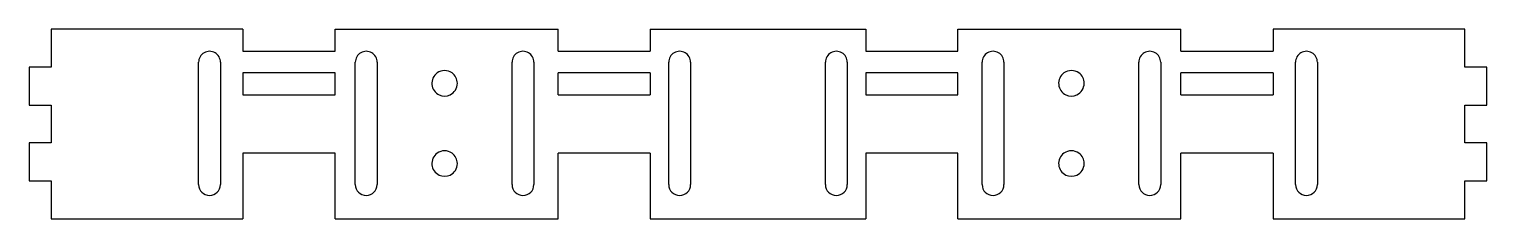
# Model space of a CAD drawing. Header units: millimetres. Extents: x -100 to 100, y -26 to 0.
import ezdxf

# ---------------------------------------------------------------- set-up
doc = ezdxf.new("R2010")
doc.units = ezdxf.units.MM
doc.layers.add('Shape2DView002', color=7, linetype='CONTINUOUS')

msp = doc.modelspace()

# ---------------------------------------------------------------- linework, layer by layer
at = {"layer": 'Shape2DView002'}
for p, q in [((-97, 0), (-97, -5.2)), ((-70.6681, 0), (-97, 0)), ((-70.6681, 0), (-70.6681, -3)), ((-58.0272, -3), (-58.0272, 0)), ((-58.0272, 0), (-27.4378, 0)), ((-27.4378, -3), (-27.4378, 0)), ((-14.7969, 0), (-14.7969, -3)), ((-14.7969, 0), (14.7969, 0)), ((14.7969, 0), (14.7969, -3)), ((27.4378, -3), (27.4378, 0)), ((27.4378, 0), (58.0272, 0)), ((58.0272, -3), (58.0272, 0)), ((70.6681, 0), (70.6681, -3)), ((97, 0), (70.6681, 0)), ((97, -5.2), (97, 0)), ((-70.6681, -3), (-58.0272, -3)), ((-27.4378, -3), (-14.7969, -3)), ((14.7969, -3), (27.4378, -3)), ((58.0272, -3), (70.6681, -3)), ((-97, -5.2), (-100, -5.2)), ((-100, -5.2), (-100, -10.4)), ((-76.75, -21.3014), (-76.75, -4.53488)), ((-73.75, -4.53488), (-73.75, -21.3014)), ((-58.0272, -6), (-70.6681, -6)), ((-70.6681, -6), (-70.6681, -9)), ((-58.0272, -9), (-58.0272, -6)), ((-55.25, -21.3014), (-55.25, -4.53488)), ((-52.25, -4.53488), (-52.25, -21.3014)), ((-33.75, -21.3014), (-33.75, -4.53488)), ((-30.75, -4.53488), (-30.75, -21.3014)), ((-14.7969, -6), (-27.4378, -6)), ((-27.4378, -9), (-27.4378, -6)), ((-14.7969, -6), (-14.7969, -9)), ((-12.25, -21.3014), (-12.25, -4.53488)), ((-9.25, -4.53488), (-9.25, -21.3014)), ((9.25, -21.3014), (9.25, -4.53488)), ((12.25, -4.53488), (12.25, -21.3014)), ((27.4378, -6), (14.7969, -6)), ((14.7969, -6), (14.7969, -9)), ((27.4378, -9), (27.4378, -6)), ((30.75, -21.3014), (30.75, -4.53488)), ((33.75, -4.53488), (33.75, -21.3014)), ((52.25, -21.3014), (52.25, -4.53488)), ((55.25, -4.53488), (55.25, -21.3014)), ((70.6681, -6), (58.0272, -6)), ((58.0272, -9), (58.0272, -6)), ((70.6681, -6), (70.6681, -9)), ((73.75, -21.3014), (73.75, -4.53488)), ((76.75, -4.53488), (76.75, -21.3014)), ((100, -5.2), (97, -5.2)), ((100, -10.4), (100, -5.2)), ((-70.6681, -9), (-58.0272, -9)), ((-27.4378, -9), (-14.7969, -9)), ((14.7969, -9), (27.4378, -9)), ((58.0272, -9), (70.6681, -9)), ((-100, -10.4), (-97, -10.4)), ((-97, -10.4), (-97, -15.6)), ((97, -10.4), (100, -10.4)), ((97, -15.6), (97, -10.4)), ((-100, -15.6), (-100, -20.8)), ((-97, -15.6), (-100, -15.6)), ((100, -15.6), (97, -15.6)), ((100, -20.8), (100, -15.6)), ((-58.0272, -17), (-70.6681, -17)), ((-70.6681, -17), (-70.6681, -26)), ((-58.0272, -26), (-58.0272, -17)), ((-14.7969, -17), (-27.4378, -17)), ((-27.4378, -26), (-27.4378, -17)), ((-14.7969, -17), (-14.7969, -26)), ((27.4378, -17), (14.7969, -17)), ((14.7969, -17), (14.7969, -26)), ((27.4378, -26), (27.4378, -17)), ((70.6681, -17), (58.0272, -17)), ((58.0272, -26), (58.0272, -17)), ((70.6681, -17), (70.6681, -26)), ((-100, -20.8), (-97, -20.8)), ((-97, -20.8), (-97, -26)), ((97, -20.8), (100, -20.8)), ((97, -26), (97, -20.8)), ((-97, -26), (-70.6681, -26)), ((-58.0272, -26), (-27.4378, -26)), ((-14.7969, -26), (14.7969, -26)), ((27.4378, -26), (58.0272, -26)), ((70.6681, -26), (97, -26))]:
    msp.add_line(p, q, dxfattribs=at)
for centre, major_axis, start_param, end_param in [((-75.25, -4.53488), (0, 1.5), -1.5708, -4.71239), ((-53.75, -4.53488), (0, 1.5), -1.5708, -4.71239), ((-32.25, -4.53488), (0, 1.5), -1.5708, -4.71239), ((-10.75, -4.53488), (0, 1.5), -1.5708, -4.71239), ((10.75, -4.53488), (0, 1.5), -1.5708, -4.71239), ((32.25, -4.53488), (0, 1.5), -1.5708, -4.71239), ((53.75, -4.53488), (0, 1.5), -1.5708, -4.71239), ((75.25, -4.53488), (0, 1.5), -1.5708, -4.71239), ((-43, -7.41815), (0, 1.75), -0.626014, -5.65717), ((43, -7.41815), (0, 1.75), -0.626014, -5.65717), ((-43, -7.41815), (0, 1.75), -5.65717, -3.58355), ((-43, -7.41815), (0, 1.75), -2.69963, -1.5708), ((-43, -7.41815), (0, 1.75), -1.5708, -0.626014), ((43, -7.41815), (0, 1.75), -5.65717, -3.58355), ((43, -7.41815), (0, 1.75), -2.69963, -1.5708), ((43, -7.41815), (0, 1.75), -1.5708, -0.626014), ((-43, -7.41815), (0, 1.75), -3.58355, -2.69963), ((43, -7.41815), (0, 1.75), -3.58355, -2.69963), ((-43, -18.4181), (0, 1.75), -5.65717, -3.58355), ((-43, -18.4181), (0, 1.75), -0.626014, -5.65717), ((-43, -18.4181), (0, 1.75), -1.5708, -0.626014), ((43, -18.4181), (0, 1.75), -5.65717, -3.58355), ((43, -18.4181), (0, 1.75), -0.626014, -5.65717), ((43, -18.4181), (0, 1.75), -1.5708, -0.626014), ((-43, -18.4181), (0, 1.75), -3.58355, -2.69963), ((-43, -18.4181), (0, 1.75), -2.69963, -1.5708), ((43, -18.4181), (0, 1.75), -3.58355, -2.69963), ((43, -18.4181), (0, 1.75), -2.69963, -1.5708), ((-75.25, -21.3014), (0, 1.5), -4.71239, -1.5708), ((-53.75, -21.3014), (0, 1.5), -4.71239, -1.5708), ((-32.25, -21.3014), (0, 1.5), -4.71239, -1.5708), ((-10.75, -21.3014), (0, 1.5), -4.71239, -1.5708), ((10.75, -21.3014), (0, 1.5), -4.71239, -1.5708), ((32.25, -21.3014), (0, 1.5), -4.71239, -1.5708), ((53.75, -21.3014), (0, 1.5), -4.71239, -1.5708), ((75.25, -21.3014), (0, 1.5), -4.71239, -1.5708)]:
    msp.add_ellipse(centre, major_axis=major_axis, ratio=1, start_param=start_param, end_param=end_param, dxfattribs=at)

doc.saveas('drawing.dxf')
